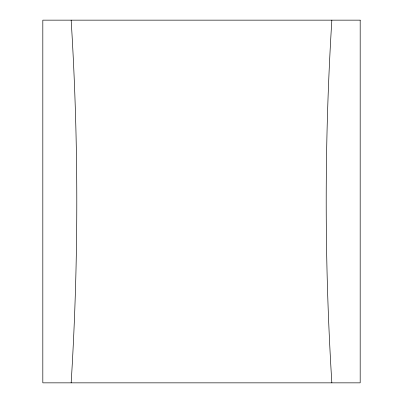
<?xml version="1.0" encoding="UTF-8"?>
<svg xmlns="http://www.w3.org/2000/svg" width="403" height="403" viewBox="0 0 403 403"><rect width="100%" height="100%" fill="white"/><g stroke="black" fill="none" stroke-linecap="round" stroke-linejoin="round"><path stroke-width="0.6" d="M71.155 382.85C78.676 262.106 78.676 140.894 71.155 20.15M331.845 20.15C324.324 140.894 324.324 262.106 331.845 382.85M360.181 20.15L42.819 20.15L42.819 382.85L360.181 382.85L360.181 20.15"/></g></svg>
